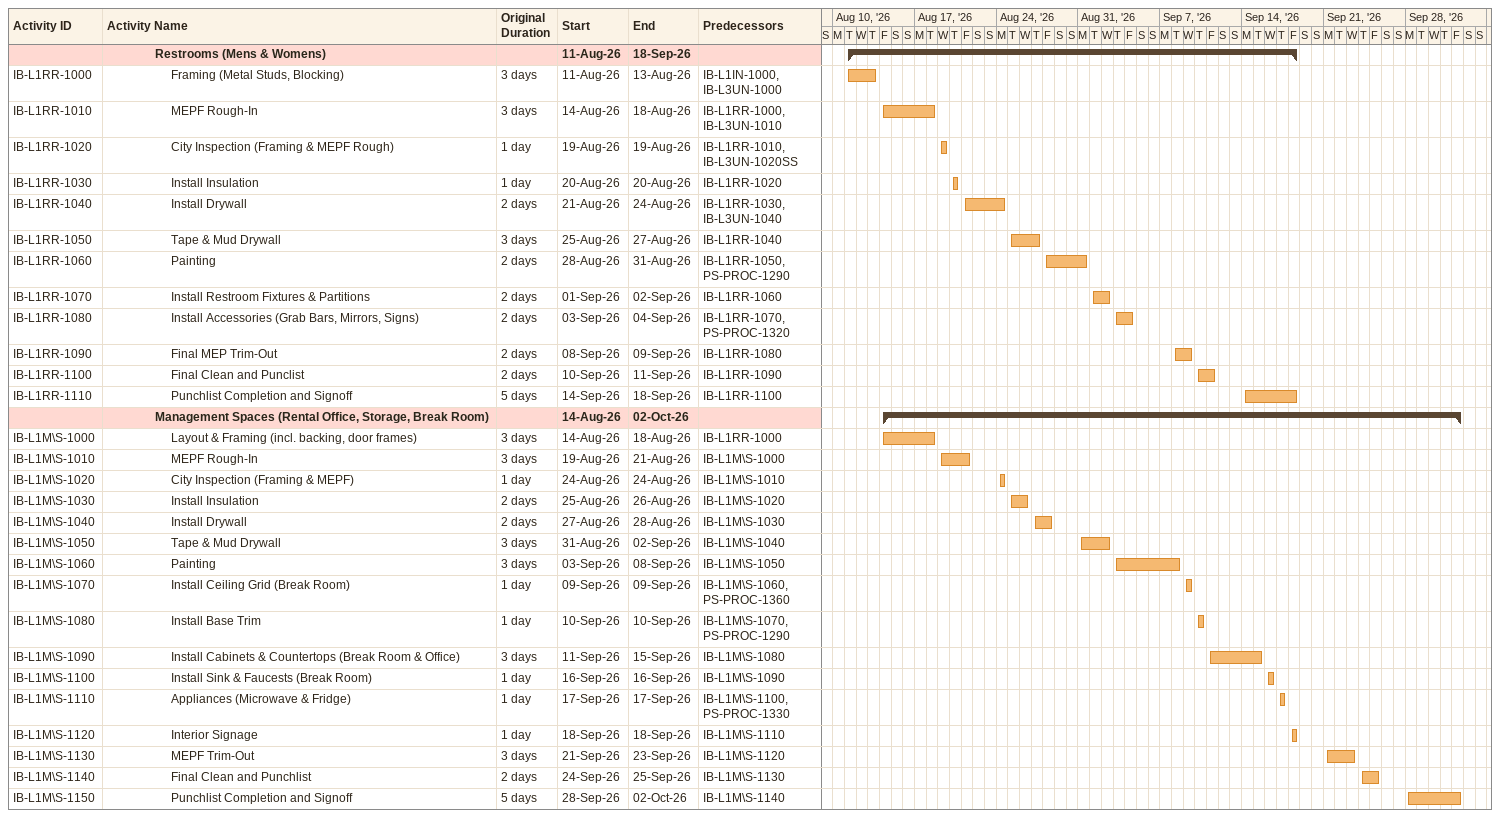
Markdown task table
| ID | Level | Task | Original duration | Start | Finish | Predecessors |
|---|---|---|---|---|---|---|
|  | 4 | **Restrooms (Mens & Womens)** |  | 2026-08-11 | 2026-09-18 |  |
| IB-L1RR-1000 | 5 | Framing (Metal Studs, Blocking) | 3d | 2026-08-11 | 2026-08-13 | IB-L1IN-1000, IB-L3UN-1000 |
| IB-L1RR-1010 | 5 | MEPF Rough-In | 3d | 2026-08-14 | 2026-08-18 | IB-L1RR-1000, IB-L3UN-1010 |
| IB-L1RR-1020 | 5 | City Inspection (Framing & MEPF Rough) | 1d | 2026-08-19 | 2026-08-19 | IB-L1RR-1010, IB-L3UN-1020SS |
| IB-L1RR-1030 | 5 | Install Insulation | 1d | 2026-08-20 | 2026-08-20 | IB-L1RR-1020 |
| IB-L1RR-1040 | 5 | Install Drywall | 2d | 2026-08-21 | 2026-08-24 | IB-L1RR-1030, IB-L3UN-1040 |
| IB-L1RR-1050 | 5 | Tape & Mud Drywall | 3d | 2026-08-25 | 2026-08-27 | IB-L1RR-1040 |
| IB-L1RR-1060 | 5 | Painting | 2d | 2026-08-28 | 2026-08-31 | IB-L1RR-1050, PS-PROC-1290 |
| IB-L1RR-1070 | 5 | Install Restroom Fixtures & Partitions | 2d | 2026-09-01 | 2026-09-02 | IB-L1RR-1060 |
| IB-L1RR-1080 | 5 | Install Accessories (Grab Bars, Mirrors, Signs) | 2d | 2026-09-03 | 2026-09-04 | IB-L1RR-1070, PS-PROC-1320 |
| IB-L1RR-1090 | 5 | Final MEP Trim-Out | 2d | 2026-09-08 | 2026-09-09 | IB-L1RR-1080 |
| IB-L1RR-1100 | 5 | Final Clean and Punclist | 2d | 2026-09-10 | 2026-09-11 | IB-L1RR-1090 |
| IB-L1RR-1110 | 5 | Punchlist Completion and Signoff | 5d | 2026-09-14 | 2026-09-18 | IB-L1RR-1100 |
|  | 4 | **Management Spaces (Rental Office, Storage, Break Room)** |  | 2026-08-14 | 2026-10-02 |  |
| IB-L1M\S-1000 | 5 | Layout & Framing (incl. backing, door frames) | 3d | 2026-08-14 | 2026-08-18 | IB-L1RR-1000 |
| IB-L1M\S-1010 | 5 | MEPF Rough-In | 3d | 2026-08-19 | 2026-08-21 | IB-L1M\S-1000 |
| IB-L1M\S-1020 | 5 | City Inspection (Framing & MEPF) | 1d | 2026-08-24 | 2026-08-24 | IB-L1M\S-1010 |
| IB-L1M\S-1030 | 5 | Install Insulation | 2d | 2026-08-25 | 2026-08-26 | IB-L1M\S-1020 |
| IB-L1M\S-1040 | 5 | Install Drywall | 2d | 2026-08-27 | 2026-08-28 | IB-L1M\S-1030 |
| IB-L1M\S-1050 | 5 | Tape & Mud Drywall | 3d | 2026-08-31 | 2026-09-02 | IB-L1M\S-1040 |
| IB-L1M\S-1060 | 5 | Painting | 3d | 2026-09-03 | 2026-09-08 | IB-L1M\S-1050 |
| IB-L1M\S-1070 | 5 | Install Ceiling Grid (Break Room) | 1d | 2026-09-09 | 2026-09-09 | IB-L1M\S-1060, PS-PROC-1360 |
| IB-L1M\S-1080 | 5 | Install Base Trim | 1d | 2026-09-10 | 2026-09-10 | IB-L1M\S-1070, PS-PROC-1290 |
| IB-L1M\S-1090 | 5 | Install Cabinets & Countertops (Break Room & Office) | 3d | 2026-09-11 | 2026-09-15 | IB-L1M\S-1080 |
| IB-L1M\S-1100 | 5 | Install Sink & Faucests (Break Room) | 1d | 2026-09-16 | 2026-09-16 | IB-L1M\S-1090 |
| IB-L1M\S-1110 | 5 | Appliances (Microwave & Fridge) | 1d | 2026-09-17 | 2026-09-17 | IB-L1M\S-1100, PS-PROC-1330 |
| IB-L1M\S-1120 | 5 | Interior Signage | 1d | 2026-09-18 | 2026-09-18 | IB-L1M\S-1110 |
| IB-L1M\S-1130 | 5 | MEPF Trim-Out | 3d | 2026-09-21 | 2026-09-23 | IB-L1M\S-1120 |
| IB-L1M\S-1140 | 5 | Final Clean and Punchlist | 2d | 2026-09-24 | 2026-09-25 | IB-L1M\S-1130 |
| IB-L1M\S-1150 | 5 | Punchlist Completion and Signoff | 5d | 2026-09-28 | 2026-10-02 | IB-L1M\S-1140 |
